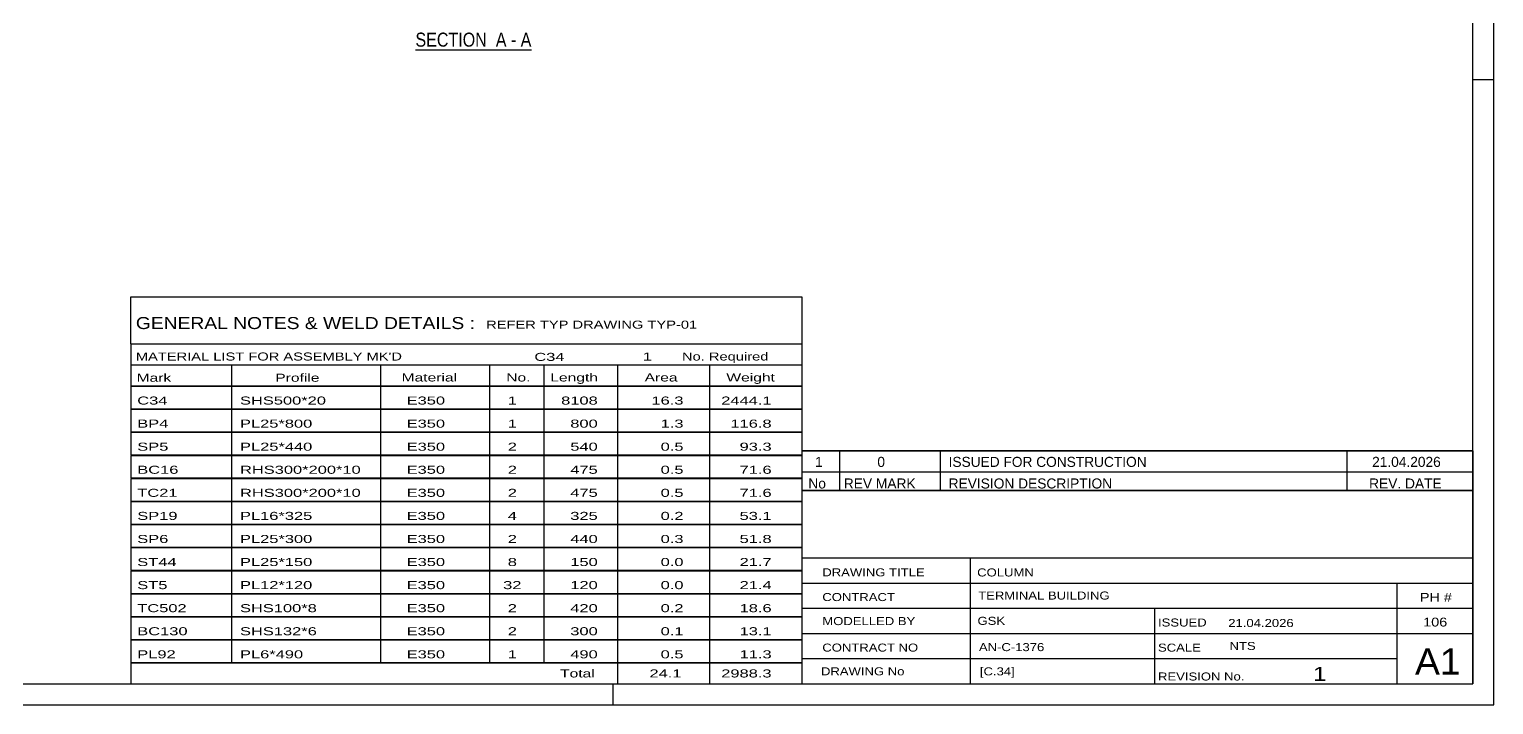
# Model space of a CAD drawing. Header units: millimetres. Extents: x -131 to 463, y -178 to 242.
# Drawn here: x 113.8 to 463.1, y -177.8 to -16.8 of the extents above; entities that cross this region are included whole.
import ezdxf

# ---------------------------------------------------------------- set-up
doc = ezdxf.new("R2010")
doc.units = ezdxf.units.MM
doc.styles.add('Arial Narrow', font='ARIALN.TTF', dxfattribs={"height": 0.2})

# ---------------------------------------------------------------- blocks, each defined once
blk = doc.blocks.new('Unknown-284876763-1134')
at = {"color": 5, "linetype": 'Continuous'}
for p, q in [((463.1, -177.83), (463.1, 242.17)), ((458.1, -172.83), (458.1, 237.17)), ((463.1, -28.83), (458.1, -28.83)), ((-125.9, -172.83), (458.1, -172.83)), ((253.1, -177.83), (253.1, -172.83)), ((-130.9, -177.83), (463.1, -177.83))]:
    blk.add_line(p, q, dxfattribs=at)
blk = doc.blocks.new('Unknown-284876763-17 - 2554')
at = {"color": 6, "linetype": 'Continuous'}
blk.add_line((205.95, -21.69), (233.6, -21.69), dxfattribs=at)
at = {"color": 0, "linetype": 'Continuous'}
blk.add_wipeout([(224.06, -20.94), (224.06, -17.44), (205.95, -17.44), (205.95, -20.94)], dxfattribs=at)
at = {"color": 7, "linetype": 'Continuous', "style": 'Arial Narrow'}
blk.add_text('SECTION ', height=3.34, dxfattribs=at).set_placement((205.95, -20.94))
at = {"color": 0, "linetype": 'Continuous'}
blk.add_wipeout([(227.67, -20.94), (227.67, -17.44), (225.11, -17.44), (225.11, -20.94)], dxfattribs=at)
blk.add_wipeout([(229.99, -20.94), (229.99, -17.44), (228.72, -17.44), (228.72, -20.94)], dxfattribs=at)
at = {"color": 7, "linetype": 'Continuous', "style": 'Arial Narrow'}
blk.add_text('A', height=3.34, dxfattribs=at).set_placement((225.11, -20.94))
at = {"color": 0, "linetype": 'Continuous'}
blk.add_wipeout([(233.6, -20.94), (233.6, -17.44), (231.04, -17.44), (231.04, -20.94)], dxfattribs=at)
at = {"color": 7, "linetype": 'Continuous', "style": 'Arial Narrow'}
for s, p in [('-', (228.72, -20.94)), ('A', (231.04, -20.94))]:
    blk.add_text(s, height=3.34, dxfattribs=at).set_placement(p)
blk = doc.blocks.new('Unknown-284876763-8330')
at = {"color": 7, "linetype": 'Continuous'}
for p, q in [((298.1, -117.28), (458.1, -117.28)), ((458.1, -117.28), (298.1, -117.28)), ((298.1, -117.28), (298.1, -122.28)), ((307.1, -117.28), (307.1, -122.28)), ((331.1, -117.28), (331.1, -122.28)), ((428.1, -117.28), (428.1, -122.28)), ((458.1, -117.28), (458.1, -122.28)), ((298.1, -122.28), (458.1, -122.28)), ((298.1, -122.28), (298.1, -126.78)), ((298.1, -122.28), (458.1, -122.28)), ((307.1, -122.28), (307.1, -126.78)), ((331.1, -122.28), (331.1, -126.78)), ((428.1, -122.28), (428.1, -126.78)), ((458.1, -122.28), (458.1, -126.78)), ((458.1, -126.78), (298.1, -126.78))]:
    blk.add_line(p, q, dxfattribs=at)
at = {"color": 7, "linetype": 'Continuous', "style": 'Arial Narrow'}
for s, height, width, p in [('0', 2.39, 1.196471, (316.11, -121.13)), ('ISSUED FOR CONSTRUCTION', 2.3861, 1.196471, (333.1, -121.13)), ('21.04.2026', 2.386, 1.196471, (434.1, -121.13)), ('1', 2.39, 1.196471, (301.26, -121.13)), ('No', 2.386, 1.2, (299.65, -126.28)), ('REV MARK', 2.386, 1.2, (308.1, -126.28)), ('REVISION DESCRIPTION', 2.3861, 1.2, (333.1, -126.28)), ('REV. DATE', 2.386, 1.2, (433.38, -126.28))]:
    blk.add_text(s, height=height, dxfattribs=dict(at, width=width)).set_placement(p)
blk = doc.blocks.new('Unknown-284876763-8329')
at = {"color": 7, "linetype": 'Continuous'}
for p, q in [((298.1, -126.78), (298.1, -172.83)), ((298.1, -126.78), (458.1, -126.78)), ((458.1, -126.83), (458.1, -172.83)), ((298.1, -142.83), (458.1, -142.83)), ((338.24, -142.83), (338.24, -172.83)), ((298.1, -148.83), (458.1, -148.83)), ((440.1, -172.78), (440.1, -148.78)), ((298.1, -154.83), (458.1, -154.83)), ((382.24, -154.83), (382.24, -172.83)), ((298.1, -160.83), (458.1, -160.83)), ((298.1, -166.83), (440.1, -166.83)), ((298.1, -172.83), (458.1, -172.83))]:
    blk.add_line(p, q, dxfattribs=at)
at = {"color": 7, "style": 'Arial Narrow'}
for s, height, width, p in [('DRAWING TITLE', 1.9089, 1.425378, (302.98, -147.23)), ('COLUMN', 1.909, 1.425378, (339.91, -147.25)), ('CONTRACT', 1.909, 1.425378, (302.98, -153.12)), ('TERMINAL BUILDING', 1.9089, 1.425378, (340.16, -152.76)), ('MODELLED BY', 1.9089, 1.425378, (302.98, -158.85)), ('GSK', 1.909, 1.425378, (339.99, -158.79)), ('ISSUED', 1.909, 1.425378, (383.04, -159.19)), ('21.04.2026', 1.909, 1.425378, (399.79, -159.31)), ('CONTRACT NO', 1.9089, 1.425378, (302.98, -165.17)), ('AN-C-1376', 1.909, 1.425378, (340.33, -165.05)), ('SCALE', 1.909, 1.425378, (383.04, -165.18)), ('A1', 6.204, 1.25, (444.34, -170.63)), ('DRAWING No', 1.909, 1.425378, (302.66, -170.83)), ('[C.34]', 1.909, 1.425378, (340.56, -170.84)), ('REVISION No.', 1.9089, 1.425378, (383.04, -172.06)), ('1', 3.34, 1.5, (420.01, -172.15))]:
    blk.add_text(s, height=height, dxfattribs=dict(at, width=width)).set_placement(p)
at = {"color": 7, "linetype": 'Continuous', "style": 'Arial Narrow'}
for s, height, width, p in [('PH #', 2.1, 1.42538, (445.5, -153.28)), ('106', 2.1, 1.42538, (446.29, -159.18)), ('NTS', 1.909, 1.425378, (400.1, -164.78))]:
    blk.add_text(s, height=height, dxfattribs=dict(at, width=width)).set_placement(p)
blk = doc.blocks.new('Unknown-284876763-8331')
at = {"color": 7, "linetype": 'Continuous'}
for p, q in [((138.1, -80.58), (298.1, -80.58)), ((138.1, -91.83), (138.1, -80.58)), ((298.1, -80.58), (298.1, -91.83)), ((138.1, -91.83), (298.1, -91.83)), ((138.1, -91.83), (138.1, -96.83)), ((298.1, -91.83), (298.1, -96.83)), ((138.1, -96.83), (298.1, -96.83)), ((138.1, -96.83), (138.1, -101.83)), ((162.1, -96.83), (162.1, -101.83)), ((197.6, -96.83), (197.6, -101.83)), ((223.6, -96.83), (223.6, -101.83)), ((236.6, -96.83), (236.6, -101.83)), ((254.1, -96.83), (254.1, -101.83)), ((276.1, -96.83), (276.1, -101.83)), ((298.1, -96.83), (298.1, -101.83)), ((138.1, -101.83), (298.1, -101.83)), ((138.1, -101.88), (138.1, -107.28)), ((138.1, -101.88), (298.1, -101.88)), ((162.1, -101.83), (162.1, -107.33)), ((197.6, -101.83), (197.6, -107.33)), ((223.6, -101.83), (223.6, -107.33)), ((236.6, -101.83), (236.6, -107.33)), ((254.1, -101.83), (254.1, -107.33)), ((276.1, -101.83), (276.1, -107.33)), ((298.1, -101.88), (298.1, -107.28)), ((138.1, -107.28), (298.1, -107.28)), ((138.1, -107.38), (138.1, -112.78)), ((138.1, -107.38), (298.1, -107.38)), ((162.1, -107.33), (162.1, -112.83)), ((197.6, -107.33), (197.6, -112.83)), ((223.6, -107.33), (223.6, -112.83)), ((236.6, -107.33), (236.6, -112.83)), ((254.1, -107.33), (254.1, -112.83)), ((276.1, -107.33), (276.1, -112.83)), ((298.1, -107.38), (298.1, -112.78)), ((138.1, -112.78), (298.1, -112.78)), ((138.1, -112.88), (138.1, -118.28)), ((138.1, -112.88), (298.1, -112.88)), ((162.1, -112.83), (162.1, -118.33)), ((197.6, -112.83), (197.6, -118.33)), ((223.6, -112.83), (223.6, -118.33)), ((236.6, -112.83), (236.6, -118.33)), ((254.1, -112.83), (254.1, -118.33)), ((276.1, -112.83), (276.1, -118.33)), ((298.1, -112.88), (298.1, -118.28)), ((138.1, -118.28), (298.1, -118.28)), ((138.1, -118.38), (138.1, -123.78)), ((138.1, -118.38), (298.1, -118.38)), ((162.1, -118.33), (162.1, -123.83)), ((197.6, -118.33), (197.6, -123.83)), ((223.6, -118.33), (223.6, -123.83)), ((236.6, -118.33), (236.6, -123.83)), ((254.1, -118.33), (254.1, -123.83)), ((276.1, -118.33), (276.1, -123.83)), ((298.1, -118.38), (298.1, -123.78)), ((138.1, -123.78), (298.1, -123.78)), ((138.1, -123.88), (138.1, -129.28)), ((138.1, -123.88), (298.1, -123.88)), ((162.1, -123.83), (162.1, -129.33)), ((197.6, -123.83), (197.6, -129.33)), ((223.6, -123.83), (223.6, -129.33)), ((236.6, -123.83), (236.6, -129.33)), ((254.1, -123.83), (254.1, -129.33)), ((276.1, -123.83), (276.1, -129.33)), ((298.1, -123.88), (298.1, -129.28)), ((138.1, -129.28), (298.1, -129.28)), ((138.1, -129.38), (138.1, -134.78)), ((138.1, -129.38), (298.1, -129.38)), ((162.1, -129.33), (162.1, -134.83)), ((197.6, -129.33), (197.6, -134.83)), ((223.6, -129.33), (223.6, -134.83)), ((236.6, -129.33), (236.6, -134.83)), ((254.1, -129.33), (254.1, -134.83)), ((276.1, -129.33), (276.1, -134.83)), ((298.1, -129.38), (298.1, -134.78)), ((138.1, -134.78), (298.1, -134.78)), ((138.1, -134.88), (138.1, -140.28)), ((138.1, -134.88), (298.1, -134.88)), ((162.1, -134.83), (162.1, -140.33)), ((197.6, -134.83), (197.6, -140.33)), ((223.6, -134.83), (223.6, -140.33)), ((236.6, -134.83), (236.6, -140.33)), ((254.1, -134.83), (254.1, -140.33)), ((276.1, -134.83), (276.1, -140.33)), ((298.1, -134.88), (298.1, -140.28)), ((138.1, -140.28), (298.1, -140.28)), ((138.1, -140.38), (138.1, -145.78)), ((138.1, -140.38), (298.1, -140.38)), ((162.1, -140.33), (162.1, -145.83)), ((197.6, -140.33), (197.6, -145.83)), ((223.6, -140.33), (223.6, -145.83)), ((236.6, -140.33), (236.6, -145.83)), ((254.1, -140.33), (254.1, -145.83)), ((276.1, -140.33), (276.1, -145.83)), ((298.1, -140.38), (298.1, -145.78)), ((138.1, -145.78), (298.1, -145.78)), ((138.1, -145.88), (138.1, -151.28)), ((138.1, -145.88), (298.1, -145.88)), ((162.1, -145.83), (162.1, -151.33)), ((197.6, -145.83), (197.6, -151.33)), ((223.6, -145.83), (223.6, -151.33)), ((236.6, -145.83), (236.6, -151.33)), ((254.1, -145.83), (254.1, -151.33)), ((276.1, -145.83), (276.1, -151.33)), ((298.1, -145.88), (298.1, -151.28)), ((138.1, -151.28), (298.1, -151.28)), ((138.1, -151.38), (138.1, -156.78)), ((138.1, -151.38), (298.1, -151.38)), ((162.1, -151.33), (162.1, -156.83)), ((197.6, -151.33), (197.6, -156.83)), ((223.6, -151.33), (223.6, -156.83)), ((236.6, -151.33), (236.6, -156.83)), ((254.1, -151.33), (254.1, -156.83)), ((276.1, -151.33), (276.1, -156.83)), ((298.1, -151.38), (298.1, -156.78)), ((138.1, -156.78), (298.1, -156.78)), ((138.1, -156.88), (138.1, -162.28)), ((138.1, -156.88), (298.1, -156.88)), ((162.1, -156.83), (162.1, -162.33)), ((197.6, -156.83), (197.6, -162.33)), ((223.6, -156.83), (223.6, -162.33)), ((236.6, -156.83), (236.6, -162.33)), ((254.1, -156.83), (254.1, -162.33)), ((276.1, -156.83), (276.1, -162.33)), ((298.1, -156.88), (298.1, -162.28)), ((138.1, -162.28), (298.1, -162.28)), ((138.1, -162.38), (138.1, -167.78)), ((138.1, -162.38), (298.1, -162.38)), ((162.1, -162.33), (162.1, -167.83)), ((197.6, -162.33), (197.6, -167.83)), ((223.6, -162.33), (223.6, -167.83)), ((236.6, -162.33), (236.6, -167.83)), ((254.1, -162.33), (254.1, -167.83)), ((276.1, -162.33), (276.1, -167.83)), ((298.1, -162.38), (298.1, -167.78)), ((138.1, -167.78), (298.1, -167.78)), ((138.1, -167.83), (298.1, -167.83)), ((138.1, -167.83), (138.1, -172.83)), ((254.1, -167.83), (254.1, -172.83)), ((276.1, -167.83), (276.1, -172.83)), ((298.1, -167.83), (298.1, -172.83)), ((138.1, -172.83), (298.1, -172.83))]:
    blk.add_line(p, q, dxfattribs=at)
at = {"color": 7, "style": 'Arial Narrow'}
for s, height, width, p in [('GENERAL NOTES & WELD DETAILS :', 2.8633, 1.4, (139.26, -88.27)), ('REFER TYP DRAWING TYP-01', 1.9089, 1.6, (222.8, -88.17)), ("MATERIAL LIST FOR ASSEMBLY MK'D", 1.9089, 1.6, (139.26, -95.77)), ('C34', 1.909, 1.794707, (234.3, -95.86)), ('1', 1.91, 1.794707, (260.18, -95.77)), ('No. Required', 1.9089, 1.6, (269.51, -95.77)), ('Mark', 1.909, 1.7, (139.44, -100.83)), ('Profile', 1.909, 1.7, (172.52, -100.83)), ('Material', 1.909, 1.7, (202.64, -100.77)), ('No.', 1.909, 1.7, (227.6, -100.77)), ('Length', 1.909, 1.7, (238.1, -100.77)), ('Area', 1.909, 1.7, (260.6, -100.77)), ('Weight', 1.909, 1.7, (280.1, -100.77))]:
    blk.add_text(s, height=height, dxfattribs=dict(at, width=width)).set_placement(p)
at = {"color": 7, "linetype": 'Continuous', "style": 'Arial Narrow'}
for s, height, width, p in [('C34', 1.909, 1.794707, (139.6, -106.27)), ('SHS500*20', 1.909, 1.794707, (164.1, -106.27)), ('E350', 1.909, 1.794707, (203.84, -106.27)), ('1', 1.91, 1.794707, (227.96, -106.27)), ('8108', 1.909, 1.794707, (240.69, -106.27)), ('16.3', 1.909, 1.794707, (262.23, -106.27)), ('2444.1', 1.909, 1.794707, (278.87, -106.27)), ('BP4', 1.909, 1.794707, (139.6, -111.77)), ('PL25*800', 1.909, 1.794707, (164.1, -111.77)), ('E350', 1.909, 1.794707, (203.84, -111.77)), ('1', 1.91, 1.794707, (227.96, -111.77)), ('800', 1.909, 1.794707, (242.87, -111.77)), ('1.3', 1.909, 1.794707, (264.42, -111.77)), ('116.8', 1.909, 1.794707, (281.06, -111.77)), ('SP5', 1.909, 1.794707, (139.6, -117.27)), ('PL25*440', 1.909, 1.794707, (164.1, -117.27)), ('E350', 1.909, 1.794707, (203.84, -117.27)), ('2', 1.91, 1.794707, (227.96, -117.27)), ('540', 1.909, 1.794707, (242.87, -117.27)), ('0.5', 1.909, 1.794707, (264.42, -117.27)), ('93.3', 1.909, 1.794707, (283.25, -117.27)), ('BC16', 1.909, 1.794707, (139.6, -122.77)), ('RHS300*200*10', 1.9089, 1.794707, (164.1, -122.77)), ('E350', 1.909, 1.794707, (203.84, -122.77)), ('2', 1.91, 1.794707, (227.96, -122.77)), ('475', 1.909, 1.794707, (242.87, -122.77)), ('0.5', 1.909, 1.794707, (264.42, -122.77)), ('71.6', 1.909, 1.794707, (283.25, -122.77)), ('TC21', 1.909, 1.794707, (139.6, -128.27)), ('RHS300*200*10', 1.9089, 1.794707, (164.1, -128.27)), ('E350', 1.909, 1.794707, (203.84, -128.27)), ('2', 1.91, 1.794707, (227.96, -128.27)), ('475', 1.909, 1.794707, (242.87, -128.27)), ('0.5', 1.909, 1.794707, (264.42, -128.27)), ('71.6', 1.909, 1.794707, (283.25, -128.27)), ('SP19', 1.909, 1.794707, (139.6, -133.77)), ('PL16*325', 1.909, 1.794707, (164.1, -133.77)), ('E350', 1.909, 1.794707, (203.84, -133.77)), ('4', 1.91, 1.794707, (227.96, -133.77)), ('325', 1.909, 1.794707, (242.87, -133.77)), ('0.2', 1.909, 1.794707, (264.42, -133.77)), ('53.1', 1.909, 1.794707, (283.25, -133.77)), ('SP6', 1.909, 1.794707, (139.6, -139.27)), ('PL25*300', 1.909, 1.794707, (164.1, -139.27)), ('E350', 1.909, 1.794707, (203.84, -139.27)), ('2', 1.91, 1.794707, (227.96, -139.27)), ('440', 1.909, 1.794707, (242.87, -139.27)), ('0.3', 1.909, 1.794707, (264.42, -139.27)), ('51.8', 1.909, 1.794707, (283.25, -139.27)), ('ST44', 1.909, 1.794707, (139.6, -144.77)), ('PL25*150', 1.909, 1.794707, (164.1, -144.77)), ('E350', 1.909, 1.794707, (203.84, -144.77)), ('8', 1.91, 1.794707, (227.96, -144.77)), ('150', 1.909, 1.794707, (242.87, -144.77)), ('0.0', 1.909, 1.794707, (264.42, -144.77)), ('21.7', 1.909, 1.794707, (283.25, -144.77)), ('ST5', 1.909, 1.794707, (139.6, -150.27)), ('PL12*120', 1.909, 1.794707, (164.1, -150.27)), ('E350', 1.909, 1.794707, (203.84, -150.27)), ('32', 1.909, 1.794707, (226.86, -150.27)), ('120', 1.909, 1.794707, (242.87, -150.27)), ('0.0', 1.909, 1.794707, (264.42, -150.27)), ('21.4', 1.909, 1.794707, (283.25, -150.27)), ('TC502', 1.909, 1.794707, (139.6, -155.77)), ('SHS100*8', 1.909, 1.794707, (164.1, -155.77)), ('E350', 1.909, 1.794707, (203.84, -155.77)), ('2', 1.91, 1.794707, (227.96, -155.77)), ('420', 1.909, 1.794707, (242.87, -155.77)), ('0.2', 1.909, 1.794707, (264.42, -155.77)), ('18.6', 1.909, 1.794707, (283.25, -155.77)), ('BC130', 1.909, 1.794707, (139.6, -161.27)), ('SHS132*6', 1.909, 1.794707, (164.1, -161.27)), ('E350', 1.909, 1.794707, (203.84, -161.27)), ('2', 1.91, 1.794707, (227.96, -161.27)), ('300', 1.909, 1.794707, (242.87, -161.27)), ('0.1', 1.909, 1.794707, (264.42, -161.27)), ('13.1', 1.909, 1.794707, (283.25, -161.27)), ('PL92', 1.909, 1.794707, (139.6, -166.77)), ('PL6*490', 1.909, 1.794707, (164.1, -166.77)), ('E350', 1.909, 1.794707, (203.84, -166.77)), ('1', 1.91, 1.794707, (227.96, -166.77)), ('490', 1.909, 1.794707, (242.87, -166.77)), ('0.5', 1.909, 1.794707, (264.42, -166.77)), ('11.3', 1.909, 1.794707, (283.25, -166.77)), ('Total', 1.909, 1.7, (240.44, -171.33)), ('24.1', 1.909, 1.794707, (261.75, -171.33)), ('2988.3', 1.909, 1.794707, (278.87, -171.33))]:
    blk.add_text(s, height=height, dxfattribs=dict(at, width=width)).set_placement(p)

msp = doc.modelspace()

# ---------------------------------------------------------------- block references
for name in ['Unknown-284876763-1134', 'Unknown-284876763-8331', 'Unknown-284876763-8330', 'Unknown-284876763-8329']:
    msp.add_blockref(name, (0, 0))

# ---------------------------------------------------------------- next in the draw order: block references
msp.add_blockref('Unknown-284876763-17 - 2554', (0, 0))

doc.saveas('drawing.dxf')
